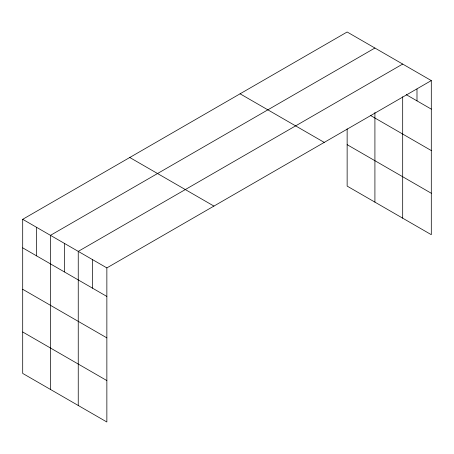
<?xml version="1.0" encoding="UTF-8"?>
<svg xmlns="http://www.w3.org/2000/svg" width="454" height="454" viewBox="0 0 454 454"><rect width="100%" height="100%" fill="white"/><g stroke="black" fill="none" stroke-linecap="round" stroke-linejoin="round"><path stroke-width="0.68" d="M431.3 80.585L106.86 267.9L106.86 422.004L22.7 373.415L22.7 219.31L347.14 31.996L431.3 80.585L431.3 234.69L347.14 186.1L347.14 128.828M402.687 96.753L402.687 218.17M374.913 48.028L50.473 235.342L50.473 389.453M402.687 64.065L78.247 251.38L78.247 405.484M406.262 94.676L431.3 109.13M370.685 115.571L431.3 150.563M347.14 144.667L431.3 193.256M240.075 93.808L324.235 142.397M129.765 157.498L213.925 206.082M22.7 219.31L106.86 267.9M22.7 247.856L106.86 296.445M22.7 289.289L106.86 337.878M22.7 331.982L106.86 380.571M416.993 89.035L416.993 100.873M374.913 112.484L374.913 202.138M92.554 259.637L92.554 288.188M64.36 243.361L64.36 271.906M36.587 227.329L36.587 255.874"/></g></svg>
